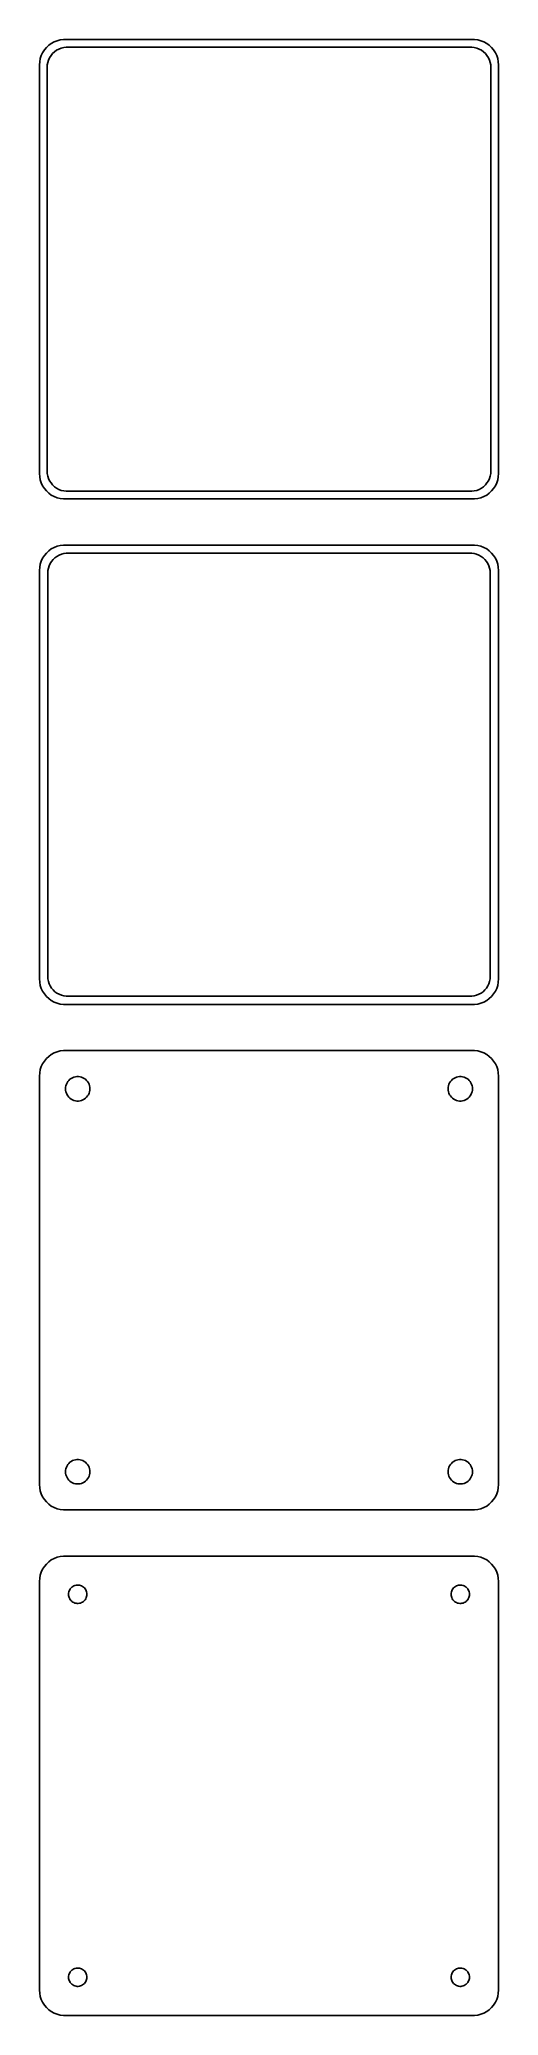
# Model space of a CAD drawing. Header units: metres. Extents: x -45 to 45, y 252 to 639.
import ezdxf

# ---------------------------------------------------------------- set-up
doc = ezdxf.new("R2010")
doc.units = ezdxf.units.M

msp = doc.modelspace()

# ---------------------------------------------------------------- linework, layer by layer
for p, q in [((-42.1289, 638.524), (-42.6791, 638.222)), ((-41.5451, 638.755), (-42.1289, 638.524)), ((-40.9369, 638.911), (-41.5451, 638.755)), ((-40.3139, 638.99), (-40.9369, 638.911)), ((40.3139, 638.99), (-40.3139, 638.99)), ((40.9369, 638.911), (40.3139, 638.99)), ((41.5451, 638.755), (40.9369, 638.911)), ((42.1289, 638.524), (41.5451, 638.755)), ((42.6791, 638.222), (42.1289, 638.524)), ((-44.8429, 635.243), (-44.9606, 634.627)), ((-44.6489, 635.841), (-44.8429, 635.243)), ((-44.3815, 636.409), (-44.6489, 635.841)), ((-44.0451, 636.939), (-44.3815, 636.409)), ((-43.6448, 637.423), (-44.0451, 636.939)), ((-43.1871, 637.853), (-43.6448, 637.423)), ((-43.3743, 634.495), (-43.2191, 634.972)), ((-43.2191, 634.972), (-43.0052, 635.427)), ((-42.6791, 638.222), (-43.1871, 637.853)), ((-43.0052, 635.427), (-42.7361, 635.851)), ((-42.7361, 635.851), (-42.4159, 636.238)), ((-42.4159, 636.238), (-42.0497, 636.582)), ((-42.0497, 636.582), (-41.6433, 636.877)), ((-41.6433, 636.877), (-41.2031, 637.119)), ((-41.2031, 637.119), (-40.7361, 637.304)), ((-40.7361, 637.304), (-40.2495, 637.429)), ((-40.2495, 637.429), (-39.7512, 637.492)), ((-39.7512, 637.492), (39.7512, 637.492)), ((39.7512, 637.492), (40.2495, 637.429)), ((40.2495, 637.429), (40.7361, 637.304)), ((40.7361, 637.304), (41.2031, 637.119)), ((41.2031, 637.119), (41.6433, 636.877)), ((41.6433, 636.877), (42.0497, 636.582)), ((42.0497, 636.582), (42.4159, 636.238)), ((42.4159, 636.238), (42.7361, 635.851)), ((43.1871, 637.853), (42.6791, 638.222)), ((42.7361, 635.851), (43.0052, 635.427)), ((43.0052, 635.427), (43.2191, 634.972)), ((43.6448, 637.423), (43.1871, 637.853)), ((43.2191, 634.972), (43.3743, 634.495)), ((44.0451, 636.939), (43.6448, 637.423)), ((44.3815, 636.409), (44.0451, 636.939)), ((44.6489, 635.841), (44.3815, 636.409)), ((44.8429, 635.243), (44.6489, 635.841)), ((44.9606, 634.627), (44.8429, 635.243)), ((-44.9606, 634.627), (-45, 634)), ((-45, 634), (-45, 554)), ((-43.5, 633.5), (-43.4685, 634.001)), ((-43.5, 554.5), (-43.5, 633.5)), ((-43.4685, 634.001), (-43.3743, 634.495)), ((43.3743, 634.495), (43.4685, 634.001)), ((43.4685, 634.001), (43.5, 633.5)), ((43.5, 633.5), (43.5, 554.5)), ((45, 634), (44.9606, 634.627)), ((45, 554), (45, 634)), ((-45, 554), (-44.9606, 553.373)), ((-43.4685, 553.999), (-43.5, 554.5)), ((-43.3743, 553.505), (-43.4685, 553.999)), ((-43.2191, 553.028), (-43.3743, 553.505)), ((43.3743, 553.505), (43.2191, 553.028)), ((43.4685, 553.999), (43.3743, 553.505)), ((43.5, 554.5), (43.4685, 553.999)), ((44.9606, 553.373), (45, 554)), ((-44.9606, 553.373), (-44.8429, 552.757)), ((-44.8429, 552.757), (-44.6489, 552.159)), ((-44.6489, 552.159), (-44.3815, 551.591)), ((-44.3815, 551.591), (-44.0451, 551.061)), ((-44.0451, 551.061), (-43.6448, 550.577)), ((-43.6448, 550.577), (-43.1871, 550.147)), ((-43.0052, 552.573), (-43.2191, 553.028)), ((-43.1871, 550.147), (-42.6791, 549.778)), ((-42.7361, 552.149), (-43.0052, 552.573)), ((-42.4159, 551.762), (-42.7361, 552.149)), ((-42.6791, 549.778), (-42.1289, 549.476)), ((-42.0497, 551.418), (-42.4159, 551.762)), ((-41.6433, 551.123), (-42.0497, 551.418)), ((-41.2031, 550.881), (-41.6433, 551.123)), ((-40.7361, 550.696), (-41.2031, 550.881)), ((-40.2495, 550.571), (-40.7361, 550.696)), ((-39.7512, 550.508), (-40.2495, 550.571)), ((39.7512, 550.508), (-39.7512, 550.508)), ((40.2495, 550.571), (39.7512, 550.508)), ((40.7361, 550.696), (40.2495, 550.571)), ((41.2031, 550.881), (40.7361, 550.696)), ((41.6433, 551.123), (41.2031, 550.881)), ((42.0497, 551.418), (41.6433, 551.123)), ((42.4159, 551.762), (42.0497, 551.418)), ((42.1289, 549.476), (42.6791, 549.778)), ((42.7361, 552.149), (42.4159, 551.762)), ((42.6791, 549.778), (43.1871, 550.147)), ((43.0052, 552.573), (42.7361, 552.149)), ((43.2191, 553.028), (43.0052, 552.573)), ((43.1871, 550.147), (43.6448, 550.577)), ((43.6448, 550.577), (44.0451, 551.061)), ((44.0451, 551.061), (44.3815, 551.591)), ((44.3815, 551.591), (44.6489, 552.159)), ((44.6489, 552.159), (44.8429, 552.757)), ((44.8429, 552.757), (44.9606, 553.373)), ((-42.1289, 549.476), (-41.5451, 549.245)), ((-41.5451, 549.245), (-40.9369, 549.089)), ((-40.9369, 549.089), (-40.3139, 549.01)), ((-40.3139, 549.01), (40.3139, 549.01)), ((40.3139, 549.01), (40.9369, 549.089)), ((40.9369, 549.089), (41.5451, 549.245)), ((41.5451, 549.245), (42.1289, 549.476)), ((-44.0451, 537.939), (-44.3815, 537.409)), ((-43.6448, 538.423), (-44.0451, 537.939)), ((-43.1871, 538.853), (-43.6448, 538.423)), ((-42.6791, 539.222), (-43.1871, 538.853)), ((-42.1289, 539.524), (-42.6791, 539.222)), ((-41.5451, 539.755), (-42.1289, 539.524)), ((-41.5751, 537.77), (-41.1489, 538.004)), ((-40.9369, 539.911), (-41.5451, 539.755)), ((-41.1489, 538.004), (-40.6967, 538.183)), ((-40.3139, 539.99), (-40.9369, 539.911)), ((-40.6967, 538.183), (-40.2256, 538.304)), ((40.3139, 539.99), (-40.3139, 539.99)), ((-40.2256, 538.304), (-39.7432, 538.365)), ((-39.7432, 538.365), (39.7432, 538.365)), ((39.7432, 538.365), (40.2256, 538.304)), ((40.2256, 538.304), (40.6967, 538.183)), ((40.9369, 539.911), (40.3139, 539.99)), ((40.6967, 538.183), (41.1489, 538.004)), ((41.5451, 539.755), (40.9369, 539.911)), ((41.1489, 538.004), (41.5751, 537.77)), ((42.1289, 539.524), (41.5451, 539.755)), ((42.6791, 539.222), (42.1289, 539.524)), ((43.1871, 538.853), (42.6791, 539.222)), ((43.6448, 538.423), (43.1871, 538.853)), ((44.0451, 537.939), (43.6448, 538.423)), ((44.3815, 537.409), (44.0451, 537.939)), ((-44.9606, 535.627), (-45, 535)), ((-45, 535), (-45, 455)), ((-44.8429, 536.243), (-44.9606, 535.627)), ((-44.6489, 536.841), (-44.8429, 536.243)), ((-44.3815, 537.409), (-44.6489, 536.841)), ((-43.3726, 534.5), (-43.3421, 534.985)), ((-43.3726, 455.5), (-43.3726, 534.5)), ((-43.3421, 534.985), (-43.251, 535.463)), ((-43.251, 535.463), (-43.1007, 535.926)), ((-43.1007, 535.926), (-42.8936, 536.366)), ((-42.8936, 536.366), (-42.633, 536.776)), ((-42.633, 536.776), (-42.323, 537.151)), ((-42.323, 537.151), (-41.9685, 537.484)), ((-41.9685, 537.484), (-41.5751, 537.77)), ((41.5751, 537.77), (41.9685, 537.484)), ((41.9685, 537.484), (42.323, 537.151)), ((42.323, 537.151), (42.633, 536.776)), ((42.633, 536.776), (42.8936, 536.366)), ((42.8936, 536.366), (43.1007, 535.926)), ((43.1007, 535.926), (43.251, 535.463)), ((43.251, 535.463), (43.3421, 534.985)), ((43.3421, 534.985), (43.3726, 534.5)), ((43.3726, 534.5), (43.3726, 455.5)), ((44.6489, 536.841), (44.3815, 537.409)), ((44.8429, 536.243), (44.6489, 536.841)), ((44.9606, 535.627), (44.8429, 536.243)), ((45, 535), (44.9606, 535.627)), ((45, 455), (45, 535)), ((-45, 455), (-44.9606, 454.373)), ((-44.9606, 454.373), (-44.8429, 453.757)), ((-44.8429, 453.757), (-44.6489, 453.159)), ((-44.6489, 453.159), (-44.3815, 452.591)), ((-43.3421, 455.015), (-43.3726, 455.5)), ((-43.251, 454.537), (-43.3421, 455.015)), ((-43.1007, 454.074), (-43.251, 454.537)), ((-42.8936, 453.634), (-43.1007, 454.074)), ((-42.633, 453.224), (-42.8936, 453.634)), ((-42.323, 452.849), (-42.633, 453.224)), ((-41.9685, 452.516), (-42.323, 452.849)), ((42.323, 452.849), (41.9685, 452.516)), ((42.633, 453.224), (42.323, 452.849)), ((42.8936, 453.634), (42.633, 453.224)), ((43.1007, 454.074), (42.8936, 453.634)), ((43.251, 454.537), (43.1007, 454.074)), ((43.3421, 455.015), (43.251, 454.537)), ((43.3726, 455.5), (43.3421, 455.015)), ((44.3815, 452.591), (44.6489, 453.159)), ((44.6489, 453.159), (44.8429, 453.757)), ((44.8429, 453.757), (44.9606, 454.373)), ((44.9606, 454.373), (45, 455)), ((-44.3815, 452.591), (-44.0451, 452.061)), ((-44.0451, 452.061), (-43.6448, 451.577)), ((-43.6448, 451.577), (-43.1871, 451.147)), ((-43.1871, 451.147), (-42.6791, 450.778)), ((-42.6791, 450.778), (-42.1289, 450.476)), ((-42.1289, 450.476), (-41.5451, 450.245)), ((-41.5751, 452.23), (-41.9685, 452.516)), ((-41.1489, 451.996), (-41.5751, 452.23)), ((-41.5451, 450.245), (-40.9369, 450.089)), ((-40.6967, 451.817), (-41.1489, 451.996)), ((-40.9369, 450.089), (-40.3139, 450.01)), ((-40.2256, 451.696), (-40.6967, 451.817)), ((-40.3139, 450.01), (40.3139, 450.01)), ((-39.7432, 451.635), (-40.2256, 451.696)), ((39.7432, 451.635), (-39.7432, 451.635)), ((40.2256, 451.696), (39.7432, 451.635)), ((40.6967, 451.817), (40.2256, 451.696)), ((40.3139, 450.01), (40.9369, 450.089)), ((41.1489, 451.996), (40.6967, 451.817)), ((40.9369, 450.089), (41.5451, 450.245)), ((41.5751, 452.23), (41.1489, 451.996)), ((41.5451, 450.245), (42.1289, 450.476)), ((41.9685, 452.516), (41.5751, 452.23)), ((42.1289, 450.476), (42.6791, 450.778)), ((42.6791, 450.778), (43.1871, 451.147)), ((43.1871, 451.147), (43.6448, 451.577)), ((43.6448, 451.577), (44.0451, 452.061)), ((44.0451, 452.061), (44.3815, 452.591)), ((-44.6489, 437.841), (-44.8429, 437.243)), ((-44.3815, 438.409), (-44.6489, 437.841)), ((-44.0451, 438.939), (-44.3815, 438.409)), ((-43.6448, 439.423), (-44.0451, 438.939)), ((-43.1871, 439.853), (-43.6448, 439.423)), ((-42.6791, 440.222), (-43.1871, 439.853)), ((-42.1289, 440.524), (-42.6791, 440.222)), ((-41.5451, 440.755), (-42.1289, 440.524)), ((-40.9369, 440.911), (-41.5451, 440.755)), ((-40.3139, 440.99), (-40.9369, 440.911)), ((40.3139, 440.99), (-40.3139, 440.99)), ((40.9369, 440.911), (40.3139, 440.99)), ((41.5451, 440.755), (40.9369, 440.911)), ((42.1289, 440.524), (41.5451, 440.755)), ((42.6791, 440.222), (42.1289, 440.524)), ((43.1871, 439.853), (42.6791, 440.222)), ((43.6448, 439.423), (43.1871, 439.853)), ((44.0451, 438.939), (43.6448, 439.423)), ((44.3815, 438.409), (44.0451, 438.939)), ((44.6489, 437.841), (44.3815, 438.409)), ((44.8429, 437.243), (44.6489, 437.841)), ((-44.9606, 436.627), (-45, 436)), ((-45, 436), (-45, 356)), ((-44.8429, 437.243), (-44.9606, 436.627)), ((-39.9, 433.5), (-39.8811, 433.801)), ((-39.8811, 433.199), (-39.9, 433.5)), ((-39.8811, 433.801), (-39.8246, 434.097)), ((-39.8246, 434.097), (-39.7315, 434.383)), ((-39.7315, 434.383), (-39.6031, 434.656)), ((-39.6031, 434.656), (-39.4416, 434.911)), ((-39.4416, 434.911), (-39.2495, 435.143)), ((-39.2495, 435.143), (-39.0298, 435.349)), ((-39.0298, 435.349), (-38.786, 435.526)), ((-38.786, 435.526), (-38.5219, 435.672)), ((-38.5219, 435.672), (-38.2416, 435.783)), ((-38.2416, 435.783), (-37.9497, 435.857)), ((-37.9497, 435.857), (-37.6507, 435.895)), ((-37.6507, 435.895), (-37.3493, 435.895)), ((-37.3493, 435.895), (-37.0503, 435.857)), ((-37.0503, 435.857), (-36.7584, 435.783)), ((-36.7584, 435.783), (-36.4781, 435.672)), ((-36.4781, 435.672), (-36.214, 435.526)), ((-36.214, 435.526), (-35.9702, 435.349)), ((-35.9702, 435.349), (-35.7505, 435.143)), ((-35.7505, 435.143), (-35.5583, 434.911)), ((-35.5583, 434.911), (-35.3969, 434.656)), ((-35.3969, 434.656), (-35.2685, 434.383)), ((-35.2685, 434.383), (-35.1754, 434.097)), ((-35.1754, 434.097), (-35.1189, 433.801)), ((-35.1189, 433.801), (-35.1, 433.5)), ((-35.1, 433.5), (-35.1189, 433.199)), ((35.1, 433.5), (35.1189, 433.801)), ((35.1189, 433.199), (35.1, 433.5)), ((35.1189, 433.801), (35.1754, 434.097)), ((35.1754, 434.097), (35.2685, 434.383)), ((35.2685, 434.383), (35.3969, 434.656)), ((35.3969, 434.656), (35.5583, 434.911)), ((35.5583, 434.911), (35.7505, 435.143)), ((35.7505, 435.143), (35.9702, 435.349)), ((35.9702, 435.349), (36.214, 435.526)), ((36.214, 435.526), (36.4781, 435.672)), ((36.4781, 435.672), (36.7584, 435.783)), ((36.7584, 435.783), (37.0503, 435.857)), ((37.0503, 435.857), (37.3493, 435.895)), ((37.3493, 435.895), (37.6507, 435.895)), ((37.6507, 435.895), (37.9497, 435.857)), ((37.9497, 435.857), (38.2416, 435.783)), ((38.2416, 435.783), (38.5219, 435.672)), ((38.5219, 435.672), (38.786, 435.526)), ((38.786, 435.526), (39.0298, 435.349)), ((39.0298, 435.349), (39.2495, 435.143)), ((39.2495, 435.143), (39.4416, 434.911)), ((39.4416, 434.911), (39.6031, 434.656)), ((39.6031, 434.656), (39.7315, 434.383)), ((39.7315, 434.383), (39.8246, 434.097)), ((39.8246, 434.097), (39.8811, 433.801)), ((39.8811, 433.801), (39.9, 433.5)), ((39.9, 433.5), (39.8811, 433.199)), ((44.9606, 436.627), (44.8429, 437.243)), ((45, 436), (44.9606, 436.627)), ((45, 356), (45, 436)), ((-39.8246, 432.903), (-39.8811, 433.199)), ((-39.7315, 432.617), (-39.8246, 432.903)), ((-39.6031, 432.344), (-39.7315, 432.617)), ((-39.4416, 432.089), (-39.6031, 432.344)), ((-39.2495, 431.857), (-39.4416, 432.089)), ((-39.0298, 431.651), (-39.2495, 431.857)), ((-38.786, 431.474), (-39.0298, 431.651)), ((-38.5219, 431.328), (-38.786, 431.474)), ((-38.2416, 431.217), (-38.5219, 431.328)), ((-37.9497, 431.143), (-38.2416, 431.217)), ((-37.6507, 431.105), (-37.9497, 431.143)), ((-37.3493, 431.105), (-37.6507, 431.105)), ((-37.0503, 431.143), (-37.3493, 431.105)), ((-36.7584, 431.217), (-37.0503, 431.143)), ((-36.4781, 431.328), (-36.7584, 431.217)), ((-36.214, 431.474), (-36.4781, 431.328)), ((-35.9702, 431.651), (-36.214, 431.474)), ((-35.7505, 431.857), (-35.9702, 431.651)), ((-35.5583, 432.089), (-35.7505, 431.857)), ((-35.3969, 432.344), (-35.5583, 432.089)), ((-35.2685, 432.617), (-35.3969, 432.344)), ((-35.1754, 432.903), (-35.2685, 432.617)), ((-35.1189, 433.199), (-35.1754, 432.903)), ((35.1754, 432.903), (35.1189, 433.199)), ((35.2685, 432.617), (35.1754, 432.903)), ((35.3969, 432.344), (35.2685, 432.617)), ((35.5583, 432.089), (35.3969, 432.344)), ((35.7505, 431.857), (35.5583, 432.089)), ((35.9702, 431.651), (35.7505, 431.857)), ((36.214, 431.474), (35.9702, 431.651)), ((36.4781, 431.328), (36.214, 431.474)), ((36.7584, 431.217), (36.4781, 431.328)), ((37.0503, 431.143), (36.7584, 431.217)), ((37.3493, 431.105), (37.0503, 431.143)), ((37.6507, 431.105), (37.3493, 431.105)), ((37.9497, 431.143), (37.6507, 431.105)), ((38.2416, 431.217), (37.9497, 431.143)), ((38.5219, 431.328), (38.2416, 431.217)), ((38.786, 431.474), (38.5219, 431.328)), ((39.0298, 431.651), (38.786, 431.474)), ((39.2495, 431.857), (39.0298, 431.651)), ((39.4416, 432.089), (39.2495, 431.857)), ((39.6031, 432.344), (39.4416, 432.089)), ((39.7315, 432.617), (39.6031, 432.344)), ((39.8246, 432.903), (39.7315, 432.617)), ((39.8811, 433.199), (39.8246, 432.903)), ((-39.6031, 359.656), (-39.4416, 359.911)), ((-39.4416, 359.911), (-39.2495, 360.143)), ((-39.2495, 360.143), (-39.0298, 360.349)), ((-39.0298, 360.349), (-38.786, 360.526)), ((-38.786, 360.526), (-38.5219, 360.672)), ((-38.5219, 360.672), (-38.2416, 360.783)), ((-38.2416, 360.783), (-37.9497, 360.857)), ((-37.9497, 360.857), (-37.6507, 360.895)), ((-37.6507, 360.895), (-37.3493, 360.895)), ((-37.3493, 360.895), (-37.0503, 360.857)), ((-37.0503, 360.857), (-36.7584, 360.783)), ((-36.7584, 360.783), (-36.4781, 360.672)), ((-36.4781, 360.672), (-36.214, 360.526)), ((-36.214, 360.526), (-35.9702, 360.349)), ((-35.9702, 360.349), (-35.7505, 360.143)), ((-35.7505, 360.143), (-35.5583, 359.911)), ((-35.5583, 359.911), (-35.3969, 359.656)), ((35.3969, 359.656), (35.5583, 359.911)), ((35.5583, 359.911), (35.7505, 360.143)), ((35.7505, 360.143), (35.9702, 360.349)), ((35.9702, 360.349), (36.214, 360.526)), ((36.214, 360.526), (36.4781, 360.672)), ((36.4781, 360.672), (36.7584, 360.783)), ((36.7584, 360.783), (37.0503, 360.857)), ((37.0503, 360.857), (37.3493, 360.895)), ((37.3493, 360.895), (37.6507, 360.895)), ((37.6507, 360.895), (37.9497, 360.857)), ((37.9497, 360.857), (38.2416, 360.783)), ((38.2416, 360.783), (38.5219, 360.672)), ((38.5219, 360.672), (38.786, 360.526)), ((38.786, 360.526), (39.0298, 360.349)), ((39.0298, 360.349), (39.2495, 360.143)), ((39.2495, 360.143), (39.4416, 359.911)), ((39.4416, 359.911), (39.6031, 359.656)), ((-39.9, 358.5), (-39.8811, 358.801)), ((-39.8811, 358.199), (-39.9, 358.5)), ((-39.8811, 358.801), (-39.8246, 359.097)), ((-39.8246, 357.903), (-39.8811, 358.199)), ((-39.8246, 359.097), (-39.7315, 359.383)), ((-39.7315, 357.617), (-39.8246, 357.903)), ((-39.7315, 359.383), (-39.6031, 359.656)), ((-39.6031, 357.344), (-39.7315, 357.617)), ((-39.4416, 357.089), (-39.6031, 357.344)), ((-39.2495, 356.857), (-39.4416, 357.089)), ((-39.0298, 356.651), (-39.2495, 356.857)), ((-38.786, 356.474), (-39.0298, 356.651)), ((-38.5219, 356.328), (-38.786, 356.474)), ((-38.2416, 356.217), (-38.5219, 356.328)), ((-37.9497, 356.143), (-38.2416, 356.217)), ((-37.6507, 356.105), (-37.9497, 356.143)), ((-37.3493, 356.105), (-37.6507, 356.105)), ((-37.0503, 356.143), (-37.3493, 356.105)), ((-36.7584, 356.217), (-37.0503, 356.143)), ((-36.4781, 356.328), (-36.7584, 356.217)), ((-36.214, 356.474), (-36.4781, 356.328)), ((-35.9702, 356.651), (-36.214, 356.474)), ((-35.7505, 356.857), (-35.9702, 356.651)), ((-35.5583, 357.089), (-35.7505, 356.857)), ((-35.3969, 357.344), (-35.5583, 357.089)), ((-35.3969, 359.656), (-35.2685, 359.383)), ((-35.2685, 357.617), (-35.3969, 357.344)), ((-35.2685, 359.383), (-35.1754, 359.097)), ((-35.1754, 357.903), (-35.2685, 357.617)), ((-35.1754, 359.097), (-35.1189, 358.801)), ((-35.1189, 358.199), (-35.1754, 357.903)), ((-35.1189, 358.801), (-35.1, 358.5)), ((-35.1, 358.5), (-35.1189, 358.199)), ((35.1, 358.5), (35.1189, 358.801)), ((35.1189, 358.199), (35.1, 358.5)), ((35.1189, 358.801), (35.1754, 359.097)), ((35.1754, 357.903), (35.1189, 358.199)), ((35.1754, 359.097), (35.2685, 359.383)), ((35.2685, 357.617), (35.1754, 357.903)), ((35.2685, 359.383), (35.3969, 359.656)), ((35.3969, 357.344), (35.2685, 357.617)), ((35.5583, 357.089), (35.3969, 357.344)), ((35.7505, 356.857), (35.5583, 357.089)), ((35.9702, 356.651), (35.7505, 356.857)), ((36.214, 356.474), (35.9702, 356.651)), ((36.4781, 356.328), (36.214, 356.474)), ((36.7584, 356.217), (36.4781, 356.328)), ((37.0503, 356.143), (36.7584, 356.217)), ((37.3493, 356.105), (37.0503, 356.143)), ((37.6507, 356.105), (37.3493, 356.105)), ((37.9497, 356.143), (37.6507, 356.105)), ((38.2416, 356.217), (37.9497, 356.143)), ((38.5219, 356.328), (38.2416, 356.217)), ((38.786, 356.474), (38.5219, 356.328)), ((39.0298, 356.651), (38.786, 356.474)), ((39.2495, 356.857), (39.0298, 356.651)), ((39.4416, 357.089), (39.2495, 356.857)), ((39.6031, 357.344), (39.4416, 357.089)), ((39.6031, 359.656), (39.7315, 359.383)), ((39.7315, 357.617), (39.6031, 357.344)), ((39.7315, 359.383), (39.8246, 359.097)), ((39.8246, 357.903), (39.7315, 357.617)), ((39.8246, 359.097), (39.8811, 358.801)), ((39.8811, 358.199), (39.8246, 357.903)), ((39.8811, 358.801), (39.9, 358.5)), ((39.9, 358.5), (39.8811, 358.199)), ((-45, 356), (-44.9606, 355.373)), ((-44.9606, 355.373), (-44.8429, 354.757)), ((-44.8429, 354.757), (-44.6489, 354.159)), ((-44.6489, 354.159), (-44.3815, 353.591)), ((-44.3815, 353.591), (-44.0451, 353.061)), ((-44.0451, 353.061), (-43.6448, 352.577)), ((-43.6448, 352.577), (-43.1871, 352.147)), ((43.1871, 352.147), (43.6448, 352.577)), ((43.6448, 352.577), (44.0451, 353.061)), ((44.0451, 353.061), (44.3815, 353.591)), ((44.3815, 353.591), (44.6489, 354.159)), ((44.6489, 354.159), (44.8429, 354.757)), ((44.8429, 354.757), (44.9606, 355.373)), ((44.9606, 355.373), (45, 356)), ((-43.1871, 352.147), (-42.6791, 351.778)), ((-42.6791, 351.778), (-42.1289, 351.476)), ((-42.1289, 351.476), (-41.5451, 351.245)), ((-41.5451, 351.245), (-40.9369, 351.089)), ((-40.9369, 351.089), (-40.3139, 351.01)), ((-40.3139, 351.01), (40.3139, 351.01)), ((40.3139, 351.01), (40.9369, 351.089)), ((40.9369, 351.089), (41.5451, 351.245)), ((41.5451, 351.245), (42.1289, 351.476)), ((42.1289, 351.476), (42.6791, 351.778)), ((42.6791, 351.778), (43.1871, 352.147)), ((-43.1871, 340.853), (-43.6448, 340.423)), ((-42.6791, 341.222), (-43.1871, 340.853)), ((-42.1289, 341.524), (-42.6791, 341.222)), ((-41.5451, 341.755), (-42.1289, 341.524)), ((-40.9369, 341.911), (-41.5451, 341.755)), ((-40.3139, 341.99), (-40.9369, 341.911)), ((40.3139, 341.99), (-40.3139, 341.99)), ((40.9369, 341.911), (40.3139, 341.99)), ((41.5451, 341.755), (40.9369, 341.911)), ((42.1289, 341.524), (41.5451, 341.755)), ((42.6791, 341.222), (42.1289, 341.524)), ((43.1871, 340.853), (42.6791, 341.222)), ((43.6448, 340.423), (43.1871, 340.853)), ((-44.9606, 337.627), (-45, 337)), ((-45, 337), (-45, 257)), ((-44.8429, 338.243), (-44.9606, 337.627)), ((-44.6489, 338.841), (-44.8429, 338.243)), ((-44.3815, 339.409), (-44.6489, 338.841)), ((-44.0451, 339.939), (-44.3815, 339.409)), ((-43.6448, 340.423), (-44.0451, 339.939)), ((44.0451, 339.939), (43.6448, 340.423)), ((44.3815, 339.409), (44.0451, 339.939)), ((44.6489, 338.841), (44.3815, 339.409)), ((44.8429, 338.243), (44.6489, 338.841)), ((44.9606, 337.627), (44.8429, 338.243)), ((45, 337), (44.9606, 337.627)), ((45, 257), (45, 337)), ((-39.3, 334.5), (-39.2858, 334.726)), ((-39.2858, 334.274), (-39.3, 334.5)), ((-39.2858, 334.726), (-39.2434, 334.948)), ((-39.2434, 334.052), (-39.2858, 334.274)), ((-39.2434, 334.948), (-39.1736, 335.163)), ((-39.1736, 333.837), (-39.2434, 334.052)), ((-39.1736, 335.163), (-39.0773, 335.367)), ((-39.0773, 333.633), (-39.1736, 333.837)), ((-39.0773, 335.367), (-38.9562, 335.558)), ((-38.9562, 333.442), (-39.0773, 333.633)), ((-38.9562, 335.558), (-38.8121, 335.732)), ((-38.8121, 333.268), (-38.9562, 333.442)), ((-38.8121, 335.732), (-38.6474, 335.887)), ((-38.6474, 333.113), (-38.8121, 333.268)), ((-38.6474, 335.887), (-38.4645, 336.02)), ((-38.4645, 332.98), (-38.6474, 333.113)), ((-38.4645, 336.02), (-38.2664, 336.129)), ((-38.2664, 332.871), (-38.4645, 332.98)), ((-38.2664, 336.129), (-38.0562, 336.212)), ((-38.0562, 332.788), (-38.2664, 332.871)), ((-38.0562, 336.212), (-37.8373, 336.268)), ((-37.8373, 336.268), (-37.613, 336.296)), ((-37.613, 336.296), (-37.387, 336.296)), ((-37.387, 336.296), (-37.1627, 336.268)), ((-37.1627, 336.268), (-36.9438, 336.212)), ((-36.9438, 336.212), (-36.7336, 336.129)), ((-36.7336, 332.871), (-36.9438, 332.788)), ((-36.7336, 336.129), (-36.5355, 336.02)), ((-36.5355, 332.98), (-36.7336, 332.871)), ((-36.5355, 336.02), (-36.3526, 335.887)), ((-36.3526, 333.113), (-36.5355, 332.98)), ((-36.3526, 335.887), (-36.1879, 335.732)), ((-36.1879, 333.268), (-36.3526, 333.113)), ((-36.1879, 335.732), (-36.0438, 335.558)), ((-36.0438, 333.442), (-36.1879, 333.268)), ((-36.0438, 335.558), (-35.9226, 335.367)), ((-35.9226, 333.633), (-36.0438, 333.442)), ((-35.9226, 335.367), (-35.8264, 335.163)), ((-35.8264, 333.837), (-35.9226, 333.633)), ((-35.8264, 335.163), (-35.7565, 334.948)), ((-35.7565, 334.052), (-35.8264, 333.837)), ((-35.7565, 334.948), (-35.7142, 334.726)), ((-35.7142, 334.274), (-35.7565, 334.052)), ((-35.7142, 334.726), (-35.7, 334.5)), ((-35.7, 334.5), (-35.7142, 334.274)), ((35.7, 334.5), (35.7142, 334.726)), ((35.7142, 334.274), (35.7, 334.5)), ((35.7142, 334.726), (35.7565, 334.948)), ((35.7565, 334.052), (35.7142, 334.274)), ((35.7565, 334.948), (35.8264, 335.163)), ((35.8264, 333.837), (35.7565, 334.052)), ((35.8264, 335.163), (35.9226, 335.367)), ((35.9226, 333.633), (35.8264, 333.837)), ((35.9226, 335.367), (36.0438, 335.558)), ((36.0438, 333.442), (35.9226, 333.633)), ((36.0438, 335.558), (36.1879, 335.732)), ((36.1879, 333.268), (36.0438, 333.442)), ((36.1879, 335.732), (36.3526, 335.887)), ((36.3526, 333.113), (36.1879, 333.268)), ((36.3526, 335.887), (36.5355, 336.02)), ((36.5355, 332.98), (36.3526, 333.113)), ((36.5355, 336.02), (36.7336, 336.129)), ((36.7336, 332.871), (36.5355, 332.98)), ((36.7336, 336.129), (36.9438, 336.212)), ((36.9438, 332.788), (36.7336, 332.871)), ((36.9438, 336.212), (37.1627, 336.268)), ((37.1627, 336.268), (37.387, 336.296)), ((37.387, 336.296), (37.613, 336.296)), ((37.613, 336.296), (37.8373, 336.268)), ((37.8373, 336.268), (38.0562, 336.212)), ((38.0562, 336.212), (38.2664, 336.129)), ((38.2664, 332.871), (38.0562, 332.788)), ((38.2664, 336.129), (38.4645, 336.02)), ((38.4645, 332.98), (38.2664, 332.871)), ((38.4645, 336.02), (38.6474, 335.887)), ((38.6474, 333.113), (38.4645, 332.98)), ((38.6474, 335.887), (38.8121, 335.732)), ((38.8121, 333.268), (38.6474, 333.113)), ((38.8121, 335.732), (38.9562, 335.558)), ((38.9562, 333.442), (38.8121, 333.268)), ((38.9562, 335.558), (39.0773, 335.367)), ((39.0773, 333.633), (38.9562, 333.442)), ((39.0773, 335.367), (39.1736, 335.163)), ((39.1736, 333.837), (39.0773, 333.633)), ((39.1736, 335.163), (39.2434, 334.948)), ((39.2434, 334.052), (39.1736, 333.837)), ((39.2434, 334.948), (39.2858, 334.726)), ((39.2858, 334.274), (39.2434, 334.052)), ((39.2858, 334.726), (39.3, 334.5)), ((39.3, 334.5), (39.2858, 334.274)), ((-37.8373, 332.732), (-38.0562, 332.788)), ((-37.613, 332.704), (-37.8373, 332.732)), ((-37.387, 332.704), (-37.613, 332.704)), ((-37.1627, 332.732), (-37.387, 332.704)), ((-36.9438, 332.788), (-37.1627, 332.732)), ((37.1627, 332.732), (36.9438, 332.788)), ((37.387, 332.704), (37.1627, 332.732)), ((37.613, 332.704), (37.387, 332.704)), ((37.8373, 332.732), (37.613, 332.704)), ((38.0562, 332.788), (37.8373, 332.732)), ((-39.3, 259.5), (-39.2858, 259.726)), ((-39.2858, 259.274), (-39.3, 259.5)), ((-39.2858, 259.726), (-39.2434, 259.948)), ((-39.2434, 259.948), (-39.1736, 260.163)), ((-39.1736, 260.163), (-39.0773, 260.367)), ((-39.0773, 260.367), (-38.9562, 260.558)), ((-38.9562, 260.558), (-38.8121, 260.732)), ((-38.8121, 260.732), (-38.6474, 260.887)), ((-38.6474, 260.887), (-38.4645, 261.02)), ((-38.4645, 261.02), (-38.2664, 261.129)), ((-38.2664, 261.129), (-38.0562, 261.212)), ((-38.0562, 261.212), (-37.8373, 261.268)), ((-37.8373, 261.268), (-37.613, 261.296)), ((-37.613, 261.296), (-37.387, 261.296)), ((-37.387, 261.296), (-37.1627, 261.268)), ((-37.1627, 261.268), (-36.9438, 261.212)), ((-36.9438, 261.212), (-36.7336, 261.129)), ((-36.7336, 261.129), (-36.5355, 261.02)), ((-36.5355, 261.02), (-36.3526, 260.887)), ((-36.3526, 260.887), (-36.1879, 260.732)), ((-36.1879, 260.732), (-36.0438, 260.558)), ((-36.0438, 260.558), (-35.9226, 260.367)), ((-35.9226, 260.367), (-35.8264, 260.163)), ((-35.8264, 260.163), (-35.7565, 259.948)), ((-35.7565, 259.948), (-35.7142, 259.726)), ((-35.7142, 259.726), (-35.7, 259.5)), ((-35.7, 259.5), (-35.7142, 259.274)), ((35.7, 259.5), (35.7142, 259.726)), ((35.7142, 259.274), (35.7, 259.5)), ((35.7142, 259.726), (35.7565, 259.948)), ((35.7565, 259.948), (35.8264, 260.163)), ((35.8264, 260.163), (35.9226, 260.367)), ((35.9226, 260.367), (36.0438, 260.558)), ((36.0438, 260.558), (36.1879, 260.732)), ((36.1879, 260.732), (36.3526, 260.887)), ((36.3526, 260.887), (36.5355, 261.02)), ((36.5355, 261.02), (36.7336, 261.129)), ((36.7336, 261.129), (36.9438, 261.212)), ((36.9438, 261.212), (37.1627, 261.268)), ((37.1627, 261.268), (37.387, 261.296)), ((37.387, 261.296), (37.613, 261.296)), ((37.613, 261.296), (37.8373, 261.268)), ((37.8373, 261.268), (38.0562, 261.212)), ((38.0562, 261.212), (38.2664, 261.129)), ((38.2664, 261.129), (38.4645, 261.02)), ((38.4645, 261.02), (38.6474, 260.887)), ((38.6474, 260.887), (38.8121, 260.732)), ((38.8121, 260.732), (38.9562, 260.558)), ((38.9562, 260.558), (39.0773, 260.367)), ((39.0773, 260.367), (39.1736, 260.163)), ((39.1736, 260.163), (39.2434, 259.948)), ((39.2434, 259.948), (39.2858, 259.726)), ((39.2858, 259.726), (39.3, 259.5)), ((39.3, 259.5), (39.2858, 259.274)), ((-45, 257), (-44.9606, 256.373)), ((-44.9606, 256.373), (-44.8429, 255.757)), ((-44.8429, 255.757), (-44.6489, 255.159)), ((-39.2434, 259.052), (-39.2858, 259.274)), ((-39.1736, 258.837), (-39.2434, 259.052)), ((-39.0773, 258.633), (-39.1736, 258.837)), ((-38.9562, 258.442), (-39.0773, 258.633)), ((-38.8121, 258.268), (-38.9562, 258.442)), ((-38.6474, 258.113), (-38.8121, 258.268)), ((-38.4645, 257.98), (-38.6474, 258.113)), ((-38.2664, 257.871), (-38.4645, 257.98)), ((-38.0562, 257.788), (-38.2664, 257.871)), ((-37.8373, 257.732), (-38.0562, 257.788)), ((-37.613, 257.704), (-37.8373, 257.732)), ((-37.387, 257.704), (-37.613, 257.704)), ((-37.1627, 257.732), (-37.387, 257.704)), ((-36.9438, 257.788), (-37.1627, 257.732)), ((-36.7336, 257.871), (-36.9438, 257.788)), ((-36.5355, 257.98), (-36.7336, 257.871)), ((-36.3526, 258.113), (-36.5355, 257.98)), ((-36.1879, 258.268), (-36.3526, 258.113)), ((-36.0438, 258.442), (-36.1879, 258.268)), ((-35.9226, 258.633), (-36.0438, 258.442)), ((-35.8264, 258.837), (-35.9226, 258.633)), ((-35.7565, 259.052), (-35.8264, 258.837)), ((-35.7142, 259.274), (-35.7565, 259.052)), ((35.7565, 259.052), (35.7142, 259.274)), ((35.8264, 258.837), (35.7565, 259.052)), ((35.9226, 258.633), (35.8264, 258.837)), ((36.0438, 258.442), (35.9226, 258.633)), ((36.1879, 258.268), (36.0438, 258.442)), ((36.3526, 258.113), (36.1879, 258.268)), ((36.5355, 257.98), (36.3526, 258.113)), ((36.7336, 257.871), (36.5355, 257.98)), ((36.9438, 257.788), (36.7336, 257.871)), ((37.1627, 257.732), (36.9438, 257.788)), ((37.387, 257.704), (37.1627, 257.732)), ((37.613, 257.704), (37.387, 257.704)), ((37.8373, 257.732), (37.613, 257.704)), ((38.0562, 257.788), (37.8373, 257.732)), ((38.2664, 257.871), (38.0562, 257.788)), ((38.4645, 257.98), (38.2664, 257.871)), ((38.6474, 258.113), (38.4645, 257.98)), ((38.8121, 258.268), (38.6474, 258.113)), ((38.9562, 258.442), (38.8121, 258.268)), ((39.0773, 258.633), (38.9562, 258.442)), ((39.1736, 258.837), (39.0773, 258.633)), ((39.2434, 259.052), (39.1736, 258.837)), ((39.2858, 259.274), (39.2434, 259.052)), ((44.6489, 255.159), (44.8429, 255.757)), ((44.8429, 255.757), (44.9606, 256.373)), ((44.9606, 256.373), (45, 257)), ((-44.6489, 255.159), (-44.3815, 254.591)), ((-44.3815, 254.591), (-44.0451, 254.061)), ((-44.0451, 254.061), (-43.6448, 253.577)), ((-43.6448, 253.577), (-43.1871, 253.147)), ((-43.1871, 253.147), (-42.6791, 252.778)), ((-42.6791, 252.778), (-42.1289, 252.476)), ((-42.1289, 252.476), (-41.5451, 252.245)), ((-41.5451, 252.245), (-40.9369, 252.089)), ((-40.9369, 252.089), (-40.3139, 252.01)), ((-40.3139, 252.01), (40.3139, 252.01)), ((40.3139, 252.01), (40.9369, 252.089)), ((40.9369, 252.089), (41.5451, 252.245)), ((41.5451, 252.245), (42.1289, 252.476)), ((42.1289, 252.476), (42.6791, 252.778)), ((42.6791, 252.778), (43.1871, 253.147)), ((43.1871, 253.147), (43.6448, 253.577)), ((43.6448, 253.577), (44.0451, 254.061)), ((44.0451, 254.061), (44.3815, 254.591)), ((44.3815, 254.591), (44.6489, 255.159))]:
    msp.add_line(p, q)

doc.saveas('drawing.dxf')
